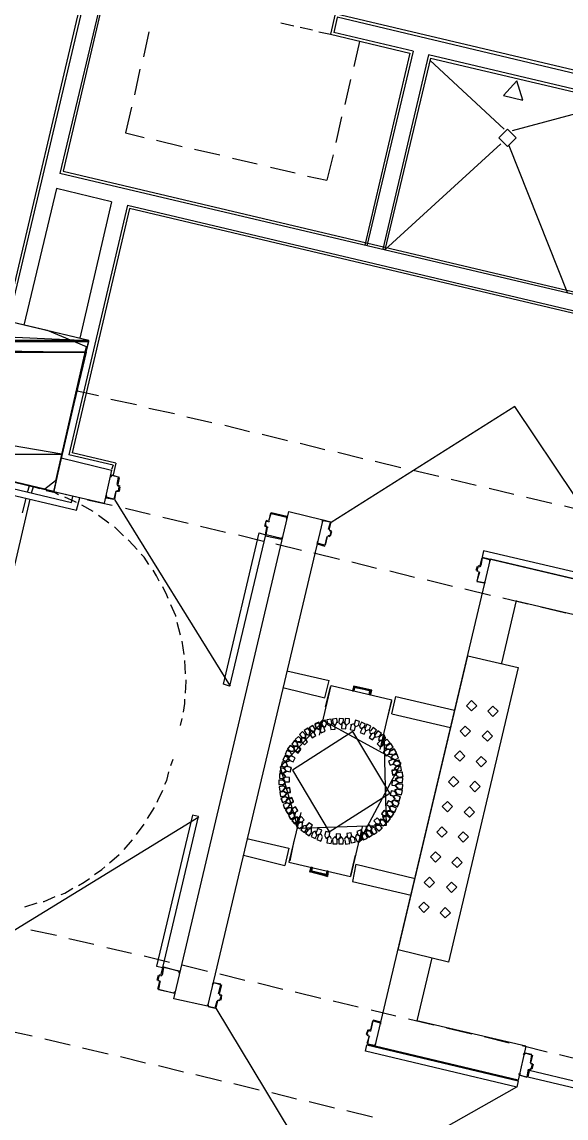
# Model space of a CAD drawing. Header units: feet. Extents: x -84 to 198, y -22 to 181.
# Drawn here: x 45.24 to 55.75, y 115.14 to 136.32 of the extents above; entities that cross this region are included whole.
import ezdxf

# ---------------------------------------------------------------- set-up
doc = ezdxf.new("R2010")
doc.units = ezdxf.units.FT
for name, color, linetype in [('A-AREA-COMUN', 252, 'CONTINUOUS'), ('A-LINEA', 7, 'CONTINUOUS'), ('A-LINEA-FINA', 9, 'CONTINUOUS'), ('A-MURO-CONCRETO', 8, 'CONTINUOUS')]:
    doc.layers.add(name, color=color, linetype=linetype)

msp = doc.modelspace()

# ---------------------------------------------------------------- linework, layer by layer
at = {"layer": 'A-AREA-COMUN'}
msp.add_lwpolyline([(29.312, 112.4444), (28.192, 115.9289), (27.68, 120.8178), (28.4, 120.8533), (28.512, 124.5689), (29.44, 128.6933), (30.528, 131.4489), (31.76, 133.6533), (45.728, 130.3644), (46.48, 130.0444), (45.888, 127.4489), (45.68, 127.2889), (33.6, 130.1689), (31.68, 122.0444), (43.68, 119.2178), (43.872, 119.0044), (43.328, 117.2444), (40, 118.0444), (40.032, 116.6578), (40.352, 115.7333), (40.992, 114.9333)], dxfattribs=at)
at = {"layer": 'A-LINEA'}
for p, q in [((46.5867, 137.5911), (44.96, 130.6978)), ((46.6267, 137.5244), (45, 130.6311)), ((46.8667, 137.1511), (45.9733, 133.3911)), ((46.8933, 137.0978), (46.04, 133.4311)), ((51.2933, 136.4711), (51.2, 136.0844)), ((51.3333, 136.4044), (51.2667, 136.1111)), ((56.44, 135.2578), (51.2933, 136.4711)), ((51.3333, 136.4178), (56.48, 135.1911)), ((50.24, 136.2978), (50.4933, 136.2444)), ((50.6133, 136.2178), (50.8533, 136.1644)), ((47.6933, 136.1244), (47.5867, 135.6444)), ((50.9733, 136.1244), (51.2, 136.0844)), ((51.2, 136.0844), (52.7333, 135.7111)), ((52.8, 135.7511), (51.2667, 136.1111)), ((51.76, 135.9378), (51.6533, 135.4578)), ((52.7333, 135.7111), (51.8667, 132.0044)), ((52.8, 135.7511), (51.9067, 131.9911)), ((53.0933, 135.6844), (52.2133, 131.9244)), ((53.1333, 135.6178), (52.2533, 131.9111)), ((56.7067, 134.8311), (53.0933, 135.6844)), ((54.56, 134.2444), (53.12, 135.5778)), ((53.1333, 135.6178), (56.7467, 134.7644)), ((47.52, 135.4044), (47.4133, 134.9111)), ((51.5867, 135.2044), (51.48, 134.7244)), ((54.72, 134.2178), (56.6533, 134.7378)), ((47.36, 134.6711), (47.24, 134.1778)), ((51.4133, 134.4844), (51.3067, 133.9911)), ((47.24, 134.1778), (47.6, 134.0844)), ((47.84, 134.0311), (48.3333, 133.9111)), ((52.2533, 131.9111), (54.4933, 133.9644)), ((55.7867, 131.0711), (54.6533, 133.9244)), ((48.5733, 133.8578), (49.0667, 133.7511)), ((49.3067, 133.6844), (49.7867, 133.5778)), ((51.2533, 133.7511), (51.1333, 133.2578)), ((50.04, 133.5111), (50.52, 133.4044)), ((75.3067, 126.4711), (45.9733, 133.3911)), ((46.04, 133.4311), (75.32, 126.5244)), ((50.76, 133.3378), (51.1333, 133.2578)), ((46.9733, 132.8444), (46.36, 130.2044)), ((47.28, 132.7778), (46.1467, 127.9511)), ((47.32, 132.7111), (46.2133, 127.9911)), ((75.2267, 126.1244), (47.32, 132.7111)), ((46.3067, 129.1911), (46.72, 129.0978)), ((46.96, 129.0311), (47.4533, 128.9244)), ((47.6933, 128.8578), (48.1867, 128.7511)), ((48.4267, 128.6844), (48.9067, 128.5778)), ((49.16, 128.5244), (49.64, 128.4044)), ((49.88, 128.3511), (50.3733, 128.2311)), ((50.6133, 128.1778), (51.0933, 128.0578)), ((47, 127.7511), (46.1467, 127.9511)), ((47.0533, 127.7911), (46.2133, 127.9911)), ((51.3467, 128.0044), (51.8267, 127.8844)), ((43.1067, 127.7644), (46.2, 127.0311)), ((46, 127.8978), (46.9733, 127.6578)), ((47, 127.7511), (46.9733, 127.6711)), ((47.0533, 127.7911), (47, 127.5644)), ((52.0667, 127.8311), (52.56, 127.7111)), ((43, 127.6578), (46.2933, 126.8844)), ((46.9733, 127.6578), (46.8267, 127.0178)), ((46.9733, 127.5644), (47.12, 127.5244)), ((46.9733, 127.5511), (46.9733, 127.5511)), ((47.1067, 127.5244), (47.1067, 127.5244)), ((52.8, 127.6578), (53.2933, 127.5378)), ((45.3333, 127.3644), (45.4667, 127.3378)), ((45.3467, 127.2311), (45.3867, 127.3511)), ((45.4267, 127.2178), (45.4667, 127.3378)), ((45.5867, 127.2978), (45.4667, 127.3378)), ((47.0805, 127.3757), (47.0954, 127.3516)), ((47.0933, 127.3644), (47.1333, 127.3511)), ((47.12, 127.3378), (47.12, 127.3378)), ((47.1333, 127.3378), (47.12, 127.2444)), ((53.5333, 127.4844), (54.0133, 127.3644)), ((54.2667, 127.3111), (54.7467, 127.1911)), ((44.64, 123.8444), (45.4, 127.0978)), ((45.2533, 126.8311), (45.32, 127.1111)), ((45.8533, 127.2444), (46.8267, 127.0178)), ((45.8533, 127.2444), (46.2667, 127.1511)), ((46.2, 127.0311), (46.2267, 127.1511)), ((46.2933, 126.8844), (46.36, 127.1244)), ((46.5067, 127.0844), (46.9867, 126.9778)), ((47.0533, 127.2444), (47.0267, 127.0978)), ((47.0274, 127.09), (49.2642, 123.4848)), ((47.0779, 127.2572), (47.0539, 127.2424)), ((47.1067, 127.2578), (47.1067, 127.2578)), ((54.9867, 127.1378), (55.48, 127.0178)), ((46.6133, 126.8578), (46.4, 126.9778)), ((47.24, 126.9244), (47.72, 126.8044)), ((55.72, 126.9644), (56.2133, 126.8444)), ((46.92, 126.6311), (46.72, 126.7778)), ((47.96, 126.7511), (48.4533, 126.6311)), ((48.1733, 117.4444), (50.4, 126.8578)), ((51.0533, 126.6978), (48.8267, 117.2978)), ((50, 126.6711), (49.96, 126.6844)), ((50, 126.6844), (50, 126.6844)), ((50.0021, 126.6583), (50.0261, 126.6732)), ((50.04, 126.8311), (50.0133, 126.6844)), ((50.36, 126.7644), (50.0533, 126.8311)), ((50.0533, 126.8178), (50.0533, 126.8178)), ((50.36, 126.7511), (50.36, 126.7511)), ((50.4, 126.8578), (51.0533, 126.6978)), ((51.0533, 126.6844), (51.0533, 126.6844)), ((51.1733, 126.5111), (51.2133, 126.6578)), ((47.2, 126.3911), (47.0267, 126.5644)), ((48.6933, 126.5778), (49.1733, 126.4578)), ((49.9333, 126.5778), (49.9733, 126.5644)), ((49.9467, 126.5778), (49.9467, 126.5778)), ((49.9995, 126.5398), (49.9846, 126.5639)), ((51.1739, 126.509), (51.1887, 126.485)), ((51.1867, 126.5111), (51.1867, 126.5111)), ((51.2, 126.3911), (51.2267, 126.4711)), ((49.4267, 126.4044), (49.9067, 126.2844)), ((49.9467, 126.3911), (50.2533, 126.3244)), ((49.96, 126.4044), (49.96, 126.4044)), ((50.2533, 126.3378), (50.2533, 126.3378)), ((50.9467, 126.2444), (50.9467, 126.2444)), ((51.1067, 126.2044), (51.1467, 126.3778)), ((51.1713, 126.3906), (51.1472, 126.3757)), ((51.16, 126.3911), (51.1867, 126.3778)), ((51.16, 126.3778), (51.16, 126.3778)), ((51.1867, 126.3911), (51.1867, 126.3911)), ((50.1467, 126.2311), (50.64, 126.1111)), ((50.88, 126.0578), (51.3733, 125.9378)), ((50.9467, 126.2311), (51.0933, 126.1911)), ((51.0933, 126.2044), (51.0933, 126.2044)), ((51.6133, 125.8844), (52.0933, 125.7644)), ((52.0667, 116.5244), (54.2933, 125.9378)), ((54.0533, 125.8178), (54.08, 125.8044)), ((54.08, 125.8178), (54.08, 125.8178)), ((54.1467, 125.9644), (54.28, 125.9378)), ((54.28, 125.9244), (54.28, 125.9244)), ((57.0533, 125.2844), (54.2933, 125.9378)), ((52.3467, 125.7111), (52.8267, 125.5911)), ((54.0133, 125.7244), (54.04, 125.8044)), ((54.0533, 125.8044), (54.0533, 125.8044)), ((54.0533, 125.6844), (54.0533, 125.6844)), ((54.0795, 125.6732), (54.0646, 125.6972)), ((54.0821, 125.7916), (54.1061, 125.8065)), ((53.0667, 125.5378), (53.56, 125.4178)), ((54.1733, 125.4711), (54.0267, 125.4978)), ((54.1733, 125.4844), (54.1733, 125.4844)), ((53.8, 125.3644), (54.2933, 125.2444)), ((54.5333, 125.1911), (55.0133, 125.0711)), ((54.7867, 125.1378), (54.5067, 123.9244)), ((55.2667, 125.0178), (55.7467, 124.8978)), ((48.3067, 124.4711), (48.24, 124.7111)), ((48.3733, 124.0978), (48.3333, 124.3511)), ((48.4, 123.7244), (48.3867, 123.9778)), ((50.36, 123.7778), (51.1733, 123.5911)), ((50.9867, 122.5378), (51.2133, 123.4978)), ((51.0933, 123.2578), (51.1733, 123.5911)), ((51.2133, 123.4978), (52.3867, 123.2178)), ((50.28, 123.4578), (51.0933, 123.2578)), ((51.1067, 123.0844), (51.2, 123.4711)), ((51.64, 123.3911), (51.6667, 123.4711)), ((51.64, 123.3911), (51.6667, 123.4711)), ((51.6667, 123.4711), (51.9733, 123.3911)), ((51.6667, 123.4711), (51.9733, 123.3911)), ((51.96, 123.3111), (51.9733, 123.3911)), ((51.96, 123.3111), (51.9733, 123.3911)), ((52.16, 122.2578), (52.3867, 123.2178)), ((52.2933, 122.8044), (52.3867, 123.1911)), ((48.3067, 122.7244), (48.3333, 122.8578)), ((52.3867, 122.9511), (53.52, 122.6844)), ((52.3867, 122.9511), (53.52, 122.6844)), ((50.9067, 122.6711), (50.8933, 122.6044)), ((50.9067, 122.6711), (50.8933, 122.6044)), ((50.991, 122.6601), (51.0038, 122.5958)), ((50.9911, 122.6605), (51.0035, 122.5961)), ((50.9918, 122.6621), (51.0046, 122.595)), ((51.0933, 122.6844), (51.04, 122.7244)), ((51.12, 122.7511), (51.0933, 122.6844)), ((50.6267, 122.3911), (50.6267, 122.4578)), ((50.64, 122.4844), (50.64, 122.4178)), ((50.6933, 122.4844), (50.64, 122.4844)), ((50.8133, 122.6311), (50.8, 122.5644)), ((50.8667, 122.6044), (50.8133, 122.6311)), ((52.16, 122.4311), (52.2267, 122.4311)), ((50.5733, 122.4044), (50.6267, 122.3911)), ((52.1846, 122.3139), (52.2266, 122.3678)), ((52.185, 122.314), (52.2266, 122.3683)), ((52.1862, 122.3144), (52.2265, 122.3661)), ((52.2133, 122.3378), (52.2267, 122.4044)), ((52.2933, 122.2711), (52.36, 122.2578)), ((52.36, 122.2578), (52.3333, 122.1911)), ((48.12, 121.9511), (48.16, 122.0711)), ((50.3733, 121.9511), (50.3467, 122.0044)), ((50.4, 122.1244), (50.4533, 122.1511)), ((50.4533, 122.1511), (50.4267, 122.2044)), ((50.3467, 121.8444), (50.2933, 121.8044)), ((50.3067, 121.8844), (50.3467, 121.8444)), ((50.32, 121.9244), (50.3733, 121.9511)), ((50.28, 121.6711), (50.3333, 121.6311)), ((50.3333, 121.6311), (50.28, 121.5778)), ((52.5067, 121.7244), (52.4533, 121.6844)), ((52.4533, 121.6844), (52.5067, 121.6311)), ((52.5067, 121.6044), (52.4533, 121.5644)), ((52.4133, 121.3511), (52.4667, 121.3778)), ((52.4933, 121.4978), (52.44, 121.4711)), ((52.44, 121.4711), (52.48, 121.4178)), ((52.4533, 121.5644), (52.4933, 121.5111)), ((50.32, 121.3511), (50.3733, 121.3244)), ((50.3333, 121.2444), (50.3733, 121.2978)), ((50.4, 121.2178), (50.3333, 121.2444)), ((50.3733, 121.3244), (50.3467, 121.2711)), ((52.3333, 121.1511), (52.4, 121.1644)), ((52.36, 121.0844), (52.3333, 121.1511)), ((52.3867, 121.2578), (52.44, 121.2844)), ((52.4133, 121.2044), (52.3867, 121.2578)), ((52.4533, 121.2978), (52.4133, 121.3511)), ((48.6558, 120.9507), (45.0408, 118.73)), ((47.6667, 120.9244), (47.8, 121.1378)), ((50.6267, 121.0444), (50.4, 120.0844)), ((50.44, 121.0444), (50.4533, 121.1111)), ((50.4933, 121.0311), (50.44, 121.0444)), ((50.5067, 120.9511), (50.52, 121.0178)), ((50.5067, 120.9511), (50.52, 121.0178)), ((50.615, 120.9749), (50.5734, 120.9206)), ((50.6134, 120.961), (50.5735, 120.909)), ((50.6271, 120.9745), (50.5869, 120.9228)), ((47.4533, 120.6178), (47.6, 120.8178)), ((50.6667, 120.8578), (50.6, 120.8578)), ((50.6533, 120.7911), (50.6667, 120.8578)), ((51.8133, 120.7644), (51.5867, 119.8044)), ((51.9867, 120.6711), (52, 120.7378)), ((49.5867, 120.5378), (50.4, 120.3511)), ((51.7333, 120.6044), (51.7867, 120.5778)), ((51.809, 120.6288), (51.7962, 120.6931)), ((51.8267, 120.6578), (51.8, 120.6044)), ((51.8217, 120.6272), (51.8083, 120.6943)), ((51.8215, 120.6268), (51.8087, 120.6939)), ((51.92, 120.6978), (51.9867, 120.6711)), ((47.2133, 120.3244), (47.3733, 120.5111)), ((50.4, 120.3511), (50.32, 120.0178)), ((50.4933, 120.4978), (50.4133, 120.1111)), ((46.9333, 120.0711), (47.12, 120.2311)), ((49.52, 120.2178), (50.32, 120.0178)), ((51.68, 120.2178), (51.5867, 119.8311)), ((50.4, 120.0844), (51.5867, 119.8044)), ((50.84, 119.9778), (50.8133, 119.8978)), ((50.84, 119.9778), (50.8133, 119.8978)), ((50.8133, 119.8978), (51.1333, 119.8311)), ((50.8133, 119.8978), (51.1333, 119.8311)), ((51.1467, 119.9111), (51.1333, 119.8311)), ((51.1467, 119.9111), (51.1333, 119.8311)), ((51.6933, 120.0444), (52.84, 119.7644)), ((45.2933, 119.2178), (45.5333, 119.2978)), ((45.4133, 118.7778), (45.9067, 118.6711)), ((46.1467, 118.6044), (46.6267, 118.4978)), ((46.88, 118.4311), (47.36, 118.3244)), ((47.6, 118.2711), (48.0933, 118.1511)), ((53.16, 118.2311), (52.8667, 117.0178)), ((47.9333, 117.9111), (47.96, 118.0444)), ((47.9733, 118.0444), (47.9733, 118.0444)), ((48.3333, 118.0978), (48.8267, 117.9778)), ((47.8533, 117.8044), (47.88, 117.8978)), ((47.8667, 117.8044), (47.8667, 117.8044)), ((47.8933, 117.7911), (47.8667, 117.7911)), ((47.8667, 117.6311), (47.9067, 117.7778)), ((47.8933, 117.7778), (47.8933, 117.7778)), ((47.9195, 117.7665), (47.9046, 117.7906)), ((47.92, 117.9111), (47.92, 117.9111)), ((47.9221, 117.885), (47.9461, 117.8998)), ((49.0667, 117.9244), (49.5467, 117.8044)), ((47.88, 117.6311), (47.88, 117.6311)), ((48.1733, 117.5511), (47.88, 117.6178)), ((48.1867, 117.5511), (48.1867, 117.5511)), ((49.0933, 117.7111), (49.0533, 117.5378)), ((49.08, 117.7111), (49.08, 117.7111)), ((49.8, 117.7511), (50.28, 117.6311)), ((50.52, 117.5778), (51.0133, 117.4578)), ((48.8267, 117.2978), (48.1733, 117.4444)), ((49.0379, 117.4172), (49.0139, 117.4024)), ((49.0667, 117.4044), (49.04, 117.4178)), ((49.0539, 117.5357), (49.0687, 117.5116)), ((49.0667, 117.5378), (49.0667, 117.5378)), ((49.0667, 117.4178), (49.0667, 117.4178)), ((51.2533, 117.4044), (51.7333, 117.2844)), ((48.84, 117.2978), (48.84, 117.2978)), ((48.9733, 117.2578), (48.84, 117.2844)), ((48.9733, 117.2711), (48.9733, 117.2711)), ((51.9867, 117.2311), (52.4667, 117.1111)), ((52.0133, 117.0178), (51.9733, 116.8444)), ((52.1733, 116.9911), (52.0267, 117.0311)), ((52.0267, 117.0178), (52.0267, 117.0178)), ((52.16, 116.9778), (52.16, 116.9778)), ((52.7067, 117.0578), (53.2, 116.9378)), ((54.9733, 116.5244), (52.8667, 117.0178)), ((44.96, 116.8311), (45.44, 116.7244)), ((51.92, 116.8444), (51.8933, 116.7511)), ((51.9067, 116.7511), (51.9067, 116.7511)), ((51.9067, 116.7378), (51.9333, 116.7244)), ((51.9467, 116.7111), (51.9067, 116.5778)), ((51.9333, 116.8311), (51.9333, 116.8311)), ((51.9333, 116.7111), (51.9333, 116.7111)), ((51.9595, 116.6998), (51.9446, 116.7239)), ((51.9621, 116.8183), (51.9861, 116.8332)), ((53.44, 116.8844), (53.9333, 116.7644)), ((54.1733, 116.7111), (54.6533, 116.5911)), ((45.68, 116.6711), (46.1733, 116.5511)), ((46.4133, 116.4978), (46.9067, 116.3778)), ((52.0533, 116.5378), (52.0533, 116.5378)), ((54.8267, 115.8711), (52.0667, 116.5244)), ((54.9733, 116.5244), (54.8267, 115.8711)), ((54.9067, 116.5378), (55.3867, 116.4178)), ((47.1467, 116.3244), (47.6267, 116.2044)), ((55.1067, 116.3511), (55.0667, 116.2044)), ((55.0933, 116.3511), (55.0933, 116.3511)), ((55.6267, 116.3644), (56.12, 116.2444)), ((47.88, 116.1511), (48.36, 116.0311)), ((55.04, 116.0711), (55.0133, 115.9378)), ((55.0646, 116.0839), (55.0405, 116.069)), ((55.08, 116.0711), (55.0533, 116.0844)), ((55.0533, 116.0711), (55.0533, 116.0711)), ((55.0672, 116.2024), (55.0821, 116.1783)), ((55.08, 116.2044), (55.08, 116.2044)), ((55.08, 116.1911), (55.1067, 116.1911)), ((55.08, 116.0844), (55.08, 116.0844)), ((55.12, 116.1778), (55.0933, 116.0844)), ((55.1067, 116.1778), (55.1067, 116.1778)), ((48.6, 115.9778), (49.0933, 115.8578)), ((55, 115.9378), (55, 115.9378)), ((49.3333, 115.8044), (49.8267, 115.6844)), ((50.0667, 115.6311), (50.5467, 115.5111)), ((50.7867, 115.4578), (51.28, 115.3378)), ((51.52, 115.2844), (52.0133, 115.1644))]:
    msp.add_line(p, q, dxfattribs=at)
for points in [[(54.7867, 134.0778), (54.62, 134.2444), (54.4533, 134.0778), (54.62, 133.9111), (54.7867, 134.0778)], [(43.4667, 117.1911), (43.9333, 119.1378), (31.7067, 122.0311), (33.6267, 130.1378), (45.8533, 127.2444), (46.5333, 130.1644), (31.72, 133.6711)], [(46.9733, 132.8444), (45.9067, 133.0978), (45.28, 130.4578)], [(47.28, 132.7778), (74.3467, 126.3778), (75.24, 126.1778)], [(57.0961, 125.4113), (54.7607, 128.8866), (51.2141, 126.6469)], [(47.08, 127.3778), (47.1067, 127.5244), (46.9733, 127.5511), (46.96, 127.5244), (46.96, 127.5511)], [(47.12, 127.5111), (47.0933, 127.3778), (47.0933, 127.3778)], [(47.08, 127.2578), (47.1067, 127.2578), (47.12, 127.3378), (47.0933, 127.3511)], [(45.9467, 127.1778), (45.88, 127.2178), (45.7067, 127.2578)], [(46.2933, 127.0311), (46.2667, 127.0444), (46.0667, 127.1378)], [(47.0533, 127.2444), (47.0133, 127.0978), (46.8667, 127.1378), (46.88, 127.1644), (46.8667, 127.1644), (46.8667, 127.1378), (46.8667, 127.1378)], [(46.8667, 127.1244), (47.0133, 127.0978), (47.0133, 127.0978)], [(47.1067, 127.2444), (47.0667, 127.2444), (47.0667, 127.2444)], [(49.9333, 126.5778), (49.96, 126.6711), (49.96, 126.6711)], [(49.9733, 126.5778), (49.9467, 126.5778), (49.96, 126.6711), (50, 126.6711)], [(50.0133, 126.6844), (50.0533, 126.8178), (50.36, 126.7511), (50.3467, 126.7244), (50.36, 126.7244), (50.3733, 126.7511)], [(51.04, 126.6844), (51.04, 126.6578), (51.0533, 126.6578), (51.0533, 126.6844), (51.2, 126.6578), (51.16, 126.5111)], [(51.0533, 126.6978), (51.2, 126.6578), (51.2, 126.6578)], [(49.9467, 126.4044), (49.9733, 126.5511), (49.9733, 126.5511)], [(50.2667, 126.3378), (50.28, 126.3644), (50.2667, 126.3644), (50.2533, 126.3378), (49.96, 126.4044), (49.9867, 126.5511)], [(51.1867, 126.4844), (51.2133, 126.4844), (51.1867, 126.3911), (51.16, 126.3911)], [(51.1867, 126.4978), (51.2133, 126.4844), (51.2133, 126.4844)], [(47.4667, 126.1244), (47.3067, 126.2978), (47.2933, 126.3111)], [(49.9467, 126.4044), (49.2533, 123.4844), (49.1333, 123.5244), (49.8267, 126.4444), (49.9467, 126.4044)], [(51.1333, 126.3778), (51.0933, 126.2044), (50.9467, 126.2444), (50.96, 126.2711), (50.9467, 126.2711), (50.9467, 126.2444)], [(47.6933, 125.8311), (47.6, 125.9778), (47.5467, 126.0311)], [(54.1333, 125.9778), (57.0533, 125.2844), (57.08, 125.4178), (54.16, 126.0978), (54.1333, 125.9778)], [(54.0933, 125.8178), (54.1333, 125.9644), (54.1333, 125.9644)], [(54.2933, 125.9244), (54.28, 125.8978), (54.28, 125.9244), (54.1333, 125.9644), (54.1067, 125.8178)], [(47.8933, 125.5111), (47.84, 125.6178), (47.7733, 125.7244)], [(54.08, 125.8044), (54.0533, 125.8044), (54.0267, 125.7111), (54.0533, 125.7111)], [(54.0533, 125.6978), (54.0267, 125.7111), (54.0267, 125.7111)], [(54.0667, 125.6844), (54.0267, 125.5111), (54.0267, 125.5111)], [(54.08, 125.6844), (54.0267, 125.5111), (54.1733, 125.4844), (54.1867, 125.4978), (54.1867, 125.4711)], [(48.0667, 125.1778), (48.04, 125.2444), (47.96, 125.4044)], [(57.0533, 125.2844), (56.8933, 124.6311), (54.7867, 125.1244)], [(48.2133, 124.8311), (48.2133, 124.8444), (48.12, 125.0578)], [(53.8533, 124.0711), (54.8267, 123.8444), (53.48, 118.1511), (52.5067, 118.3911), (53.8533, 124.0711)], [(48.4, 123.3511), (48.4133, 123.5778), (48.4133, 123.6044)], [(52.3867, 122.9511), (52.4667, 123.2844), (53.6, 123.0178)], [(48.36, 122.9778), (48.3867, 123.1511), (48.3867, 123.2311)], [(54.0267, 123.1044), (53.9267, 123.2044), (53.8267, 123.1044), (53.9267, 123.0044), (54.0267, 123.1044)], [(54.44, 122.9978), (54.34, 123.0978), (54.24, 122.9978), (54.34, 122.8978), (54.44, 122.9978)], [(51.2289, 122.7629), (51.2158, 122.8459), (51.1325, 122.8345), (51.1424, 122.7511)], [(51.3361, 122.7771), (51.3216, 122.8599), (51.2386, 122.847), (51.2498, 122.7637)], [(51.4485, 122.7681), (51.4505, 122.8521), (51.3665, 122.8557), (51.3613, 122.7719)], [(51.5683, 122.7679), (51.5707, 122.8519), (51.4867, 122.8559), (51.4811, 122.7721)], [(51.0655, 122.8161), (50.2324, 121.9156), (50.5737, 120.7372)], [(51.0655, 122.8161), (50.2324, 121.9156), (50.5737, 120.7372)], [(50.8123, 122.6001), (50.7655, 122.6699), (50.6948, 122.6244), (50.7389, 122.5529)], [(50.8119, 122.598), (50.7676, 122.6694), (50.6954, 122.6266), (50.7368, 122.5534)], [(50.9056, 122.6534), (50.8588, 122.7232), (50.7882, 122.6778), (50.8322, 122.6062)], [(50.9052, 122.6513), (50.861, 122.7227), (50.7887, 122.6799), (50.8301, 122.6068)], [(50.9067, 122.6711), (50.8933, 122.6044), (50.8267, 122.6178)], [(50.8267, 122.6178), (50.8933, 122.5911), (50.9067, 122.6578)], [(51.009, 122.6955), (50.9767, 122.773), (50.8986, 122.7423), (50.9278, 122.6635)], [(51.0089, 122.7084), (50.9772, 122.7862), (50.8987, 122.756), (50.9274, 122.677)], [(51.0089, 122.7084), (50.9772, 122.7862), (50.8987, 122.756), (50.9274, 122.677)], [(51.0082, 122.6935), (50.9787, 122.7721), (50.8995, 122.7442), (50.9258, 122.6645)], [(51, 122.7111), (50.9867, 122.6444), (50.92, 122.6844)], [(51, 122.7111), (50.9867, 122.6444), (50.92, 122.6844)], [(51, 122.6978), (50.9733, 122.6444), (50.92, 122.6711)], [(50.92, 122.6711), (50.9733, 122.6444), (51, 122.6978)], [(50.9867, 122.6711), (51.0133, 122.7378), (51.0267, 122.7244)], [(50.9867, 122.6711), (51.0133, 122.7378), (51.0667, 122.6978)], [(50.9867, 122.6578), (51, 122.7244), (51.0267, 122.7111)], [(51.0267, 122.7111), (51.0133, 122.7244), (50.9867, 122.6578)], [(50.9911, 122.6605), (51.0229, 122.5827), (51.1013, 122.6129), (51.0726, 122.6919)], [(51.0563, 122.8177), (51.0011, 122.769), (51.0345, 122.7035)], [(51.0568, 122.831), (51.0012, 122.7828), (51.034, 122.717)], [(51.0565, 122.8177), (51.0013, 122.7702), (51.0325, 122.7045)], [(51.128, 122.7465), (51.099, 122.8253), (51.0196, 122.7979), (51.0455, 122.7179)], [(51.7479, 120.4595), (52.5656, 121.9973), (51.0655, 122.8161)], [(51.2267, 122.7644), (51.1867, 122.7111), (51.1333, 122.7511)], [(51.1978, 122.7259), (51.211, 122.6429), (51.2942, 122.6545), (51.2842, 122.7379)], [(51.2, 122.7244), (51.2267, 122.7778), (51.28, 122.7378)], [(51.2533, 122.7644), (51.2933, 122.7244), (51.3333, 122.7911)], [(51.44, 122.7778), (51.4, 122.7378), (51.36, 122.7778)], [(51.4133, 122.7511), (51.4533, 122.7911), (51.4933, 122.7511)], [(51.4181, 122.7474), (51.4163, 122.6634), (51.5002, 122.6599), (51.5053, 122.7438)], [(51.4667, 122.7778), (51.5067, 122.7244), (51.56, 122.7778)], [(51.6006, 122.7281), (51.5824, 122.646), (51.6641, 122.6263), (51.6854, 122.7075)], [(51.5867, 122.7378), (51.6533, 122.7644), (51.68, 122.7111)], [(51.6533, 122.7511), (51.68, 122.6978), (51.7333, 122.7244)], [(51.7452, 122.7202), (51.7648, 122.8019), (51.6835, 122.8232), (51.6607, 122.7423)], [(51.84, 122.6844), (51.7867, 122.6578), (51.76, 122.7244)], [(51.8412, 122.675), (51.8765, 122.7512), (51.801, 122.788), (51.7627, 122.7133)], [(51.8113, 122.6669), (51.7771, 122.5902), (51.8532, 122.5545), (51.8903, 122.6298)], [(51.88, 122.6311), (51.8667, 122.6978), (51.8, 122.6711)], [(51.8667, 122.6711), (51.88, 122.6178), (51.9467, 122.6444)], [(51.9488, 122.6353), (51.9829, 122.7121), (51.9068, 122.7477), (51.8697, 122.6723)], [(52.0441, 122.5654), (52.0926, 122.6341), (52.0249, 122.6838), (51.9738, 122.6172)], [(53.9067, 122.6111), (53.8067, 122.7111), (53.7067, 122.6111), (53.8067, 122.5111), (53.9067, 122.6111)], [(50.5725, 122.3814), (50.5042, 122.4304), (50.4539, 122.3632), (50.5201, 122.3115)], [(50.572, 122.3835), (50.5021, 122.43), (50.4542, 122.361), (50.5223, 122.3118)], [(51.178, 120.6711), (52.3474, 121.4152), (51.6354, 122.6044), (50.466, 121.8603), (51.178, 120.6711)], [(51.6354, 122.6044), (50.466, 121.8603), (51.178, 120.6711), (52.3474, 121.4152), (51.6354, 122.6044)], [(50.64, 122.4518), (50.5805, 122.5111), (50.52, 122.4528), (50.5772, 122.3912)], [(50.64, 122.4496), (50.5827, 122.5111), (50.5201, 122.4549), (50.575, 122.3913)], [(50.6267, 122.4578), (50.64, 122.4044), (50.5733, 122.4044)], [(50.5737, 120.7372), (52.2817, 120.7971), (52.2397, 122.5383)], [(50.72, 122.5451), (50.6605, 122.6044), (50.6, 122.5461), (50.6572, 122.4845)], [(50.72, 122.543), (50.6627, 122.6044), (50.6001, 122.5483), (50.655, 122.4847)], [(50.64, 122.4178), (50.6267, 122.4844), (50.6933, 122.4844)], [(50.64, 122.4104), (50.6995, 122.3511), (50.76, 122.4095), (50.7028, 122.471)], [(50.64, 122.4126), (50.6973, 122.3512), (50.7599, 122.4073), (50.705, 122.4709)], [(50.72, 122.5511), (50.72, 122.4844), (50.6533, 122.4844)], [(50.6533, 122.4844), (50.72, 122.4711), (50.72, 122.5378)], [(50.8, 122.6044), (50.8, 122.5378), (50.7333, 122.5511)], [(50.7333, 122.5511), (50.7867, 122.5378), (50.8, 122.6044)], [(50.8, 122.5511), (50.8133, 122.6178), (50.8667, 122.6044)], [(50.801, 122.5555), (50.8478, 122.4857), (50.9185, 122.5311), (50.8745, 122.6027)], [(50.8015, 122.5576), (50.8457, 122.4862), (50.918, 122.529), (50.8766, 122.6021)], [(51.995, 122.5633), (51.9476, 122.4939), (52.0161, 122.4452), (52.0661, 122.5127)], [(52.04, 122.5778), (51.9733, 122.5644), (51.96, 122.6311)], [(52.0667, 122.5111), (52.0533, 122.5778), (51.9867, 122.5644)], [(52.0533, 122.5644), (52.0667, 122.4978), (52.12, 122.5111)], [(52.1385, 122.4989), (52.1857, 122.5684), (52.1172, 122.617), (52.0672, 122.5495)], [(52.1664, 122.4311), (52.1067, 122.372), (52.1646, 122.3111), (52.2266, 122.3679)], [(52.2, 122.4311), (52.1333, 122.4311), (52.1467, 122.4978)], [(52.2067, 122.4311), (52.2667, 122.49), (52.2089, 122.5511), (52.1468, 122.4946)], [(52.16, 122.4311), (52.2267, 122.4311), (52.2133, 122.3644)], [(52.2, 122.4311), (52.2267, 122.4311), (52.2133, 122.3644)], [(52.2133, 122.3644), (52.2267, 122.4311), (52.2, 122.4311)], [(52.2052, 122.4311), (52.2644, 122.4748), (52.2368, 122.543)], [(52.2069, 122.4311), (52.2646, 122.4755), (52.237, 122.5429)], [(52.2074, 122.4311), (52.2647, 122.4759), (52.2366, 122.5431)], [(52.2133, 122.4311), (52.2267, 122.4311), (52.2133, 122.3644)], [(52.2874, 122.3378), (52.3467, 122.3973), (52.2883, 122.4578), (52.2267, 122.4006)], [(52.2869, 122.3378), (52.3467, 122.3968), (52.2888, 122.4577), (52.2268, 122.4011)], [(52.2852, 122.3378), (52.3466, 122.3951), (52.2905, 122.4577), (52.2269, 122.4028)], [(54.3333, 122.5178), (54.2333, 122.6178), (54.1333, 122.5178), (54.2333, 122.4178), (54.3333, 122.5178)], [(50.436, 122.206), (50.3595, 122.2408), (50.3232, 122.1651), (50.3983, 122.1273)], [(50.4352, 122.208), (50.3575, 122.2401), (50.324, 122.163), (50.4003, 122.128)], [(50.4925, 122.288), (50.4242, 122.3371), (50.3739, 122.2699), (50.4401, 122.2182)], [(50.492, 122.2902), (50.4221, 122.3367), (50.3742, 122.2677), (50.4423, 122.2184)], [(50.4933, 122.2978), (50.5067, 122.2311), (50.44, 122.2178)], [(50.44, 122.2178), (50.5067, 122.2311), (50.4933, 122.2978)], [(50.5067, 122.2578), (50.48, 122.3111), (50.5467, 122.3244)], [(50.5467, 122.3244), (50.48, 122.3244), (50.4933, 122.2578)], [(50.56, 122.3911), (50.5733, 122.3244), (50.5067, 122.3244)], [(50.5067, 122.3244), (50.5733, 122.3244), (50.56, 122.3911)], [(50.5075, 122.2409), (50.5758, 122.1918), (50.6261, 122.259), (50.5599, 122.3107)], [(50.508, 122.2521), (50.5779, 122.2055), (50.6258, 122.2745), (50.5577, 122.3238)], [(52.2267, 122.4178), (52.2133, 122.3511), (52.28, 122.3511)], [(52.28, 122.3511), (52.2133, 122.3378), (52.2267, 122.4044)], [(52.28, 122.3511), (52.2133, 122.3378), (52.2267, 122.4044)], [(52.2977, 122.2568), (52.2279, 122.21), (52.2733, 122.1393), (52.3449, 122.1833)], [(52.2998, 122.2563), (52.2284, 122.2121), (52.2712, 122.1398), (52.3443, 122.1812)], [(52.3333, 122.2578), (52.2667, 122.2711), (52.2933, 122.3378)], [(52.2933, 122.3378), (52.2667, 122.2711), (52.3333, 122.2578)], [(52.3333, 122.1911), (52.36, 122.2578), (52.2933, 122.2711)], [(52.3423, 122.2588), (52.4121, 122.3056), (52.3667, 122.3763), (52.2951, 122.3322)], [(52.3402, 122.2592), (52.4116, 122.3035), (52.3688, 122.3758), (52.2957, 122.3344)], [(52.4, 122.1644), (52.3333, 122.1644), (52.3467, 122.2311)], [(52.3467, 122.2311), (52.3333, 122.1778), (52.4, 122.1644)], [(52.409, 122.1521), (52.4788, 122.1989), (52.4333, 122.2696), (52.3618, 122.2256)], [(52.4068, 122.1526), (52.4783, 122.1968), (52.4354, 122.2691), (52.3623, 122.2277)], [(53.8, 122.1311), (53.7, 122.2311), (53.6, 122.1311), (53.7, 122.0311), (53.8, 122.1311)], [(50.3507, 122.0032), (50.2689, 122.0224), (50.2481, 121.941), (50.3291, 121.9186)], [(50.3495, 122.005), (50.2671, 122.0213), (50.2492, 121.9392), (50.3309, 121.9197)], [(50.396, 122.0994), (50.3195, 122.1342), (50.2832, 122.0584), (50.3583, 122.0206)], [(50.3952, 122.1014), (50.3175, 122.1334), (50.284, 122.0564), (50.3603, 122.0213)], [(50.3467, 122.0044), (50.3733, 121.9511), (50.32, 121.9244)], [(50.3867, 122.0978), (50.4133, 122.0444), (50.3467, 122.0178)], [(50.3467, 122.0178), (50.4133, 122.0444), (50.3867, 122.0978)], [(50.4, 122.0578), (50.3733, 122.1244), (50.44, 122.1378)], [(50.44, 122.1378), (50.3733, 122.1244), (50.4, 122.0578)], [(50.4267, 122.2044), (50.4533, 122.1511), (50.4, 122.1244)], [(50.404, 122.0562), (50.4805, 122.0214), (50.5168, 122.0972), (50.4417, 122.1349)], [(50.4048, 122.0542), (50.4825, 122.0222), (50.516, 122.0992), (50.4397, 122.1342)], [(52.4023, 122.0668), (52.3248, 122.0345), (52.3555, 121.9563), (52.4343, 121.9856)], [(52.4043, 122.066), (52.3256, 122.0365), (52.3535, 121.9573), (52.4333, 121.9836)], [(52.4267, 122.0578), (52.3733, 122.0844), (52.4, 122.1511)], [(52.4, 122.1511), (52.3733, 122.0844), (52.4267, 122.0711)], [(52.3867, 122.0844), (52.4533, 122.0578), (52.4267, 122.0044)], [(52.4267, 121.9911), (52.4533, 122.0578), (52.3867, 122.0844)], [(52.4377, 122.0621), (52.5152, 122.0944), (52.4845, 122.1726), (52.4057, 122.1433)], [(52.4357, 122.0629), (52.5144, 122.0924), (52.4865, 122.1716), (52.4067, 122.1453)], [(52.4667, 121.9511), (52.4133, 121.9778), (52.44, 122.0311)], [(52.44, 122.0311), (52.4133, 121.9778), (52.4667, 121.9511)], [(52.4777, 121.9421), (52.5552, 121.9744), (52.5245, 122.0526), (52.4457, 122.0233)], [(52.4757, 121.9429), (52.5544, 121.9724), (52.5265, 122.0516), (52.4467, 122.0253)], [(54.2133, 122.0244), (54.1133, 122.1244), (54.0133, 122.0244), (54.1133, 121.9244), (54.2133, 122.0244)], [(48, 121.5911), (48.04, 121.6578), (48.08, 121.8311)], [(50.3035, 121.7858), (50.2195, 121.7887), (50.215, 121.7048), (50.2987, 121.6986)], [(50.3019, 121.7874), (50.2179, 121.7872), (50.2164, 121.7032), (50.3004, 121.7001)], [(50.324, 121.8832), (50.2422, 121.9024), (50.2214, 121.821), (50.3024, 121.7986)], [(50.3228, 121.885), (50.2404, 121.9013), (50.2225, 121.8192), (50.3043, 121.7997)], [(50.2933, 121.8044), (50.3467, 121.8311), (50.32, 121.8844)], [(50.2933, 121.7911), (50.3333, 121.7511), (50.2933, 121.6978)], [(50.2933, 121.6978), (50.3333, 121.7378), (50.2933, 121.7911)], [(50.3333, 121.8578), (50.3067, 121.9111), (50.36, 121.9378)], [(50.36, 121.9378), (50.3067, 121.9111), (50.3333, 121.8578)], [(50.3426, 121.8457), (50.4244, 121.8265), (50.4452, 121.9079), (50.3643, 121.9303)], [(50.3438, 121.8439), (50.4263, 121.8276), (50.4441, 121.9097), (50.3624, 121.9292)], [(52.4661, 121.8614), (52.3837, 121.8448), (52.3986, 121.7622), (52.4816, 121.7755)], [(52.4679, 121.8735), (52.385, 121.86), (52.3969, 121.7768), (52.4803, 121.7871)], [(52.4933, 121.8578), (52.44, 121.8844), (52.48, 121.9378)], [(52.48, 121.9378), (52.44, 121.8844), (52.4933, 121.8578)], [(52.4533, 121.8711), (52.5067, 121.8444), (52.4667, 121.7911)], [(52.4667, 121.7911), (52.5067, 121.8311), (52.4533, 121.8711)], [(52.5067, 121.7378), (52.4533, 121.7644), (52.4933, 121.8178)], [(52.4933, 121.8178), (52.4533, 121.7778), (52.5067, 121.7378)], [(52.4939, 121.8408), (52.5763, 121.8574), (52.5614, 121.9401), (52.4784, 121.9268)], [(52.4921, 121.8421), (52.575, 121.8556), (52.5631, 121.9388), (52.4797, 121.9285)], [(52.5206, 121.7208), (52.603, 121.7374), (52.588, 121.8201), (52.5051, 121.8068)], [(52.5188, 121.7221), (52.6017, 121.7356), (52.5898, 121.8188), (52.5064, 121.8085)], [(50.2901, 121.6658), (50.2062, 121.6687), (50.2016, 121.5848), (50.2854, 121.5786)], [(50.2886, 121.6674), (50.2046, 121.6672), (50.2031, 121.5832), (50.287, 121.5801)], [(50.32, 121.6444), (50.2667, 121.6844), (50.32, 121.7244)], [(50.32, 121.7244), (50.2667, 121.6844), (50.32, 121.6444)], [(50.28, 121.5778), (50.3333, 121.6178), (50.2933, 121.6711)], [(50.3232, 121.6364), (50.4072, 121.6335), (50.4117, 121.7174), (50.3279, 121.7236)], [(50.3247, 121.6349), (50.4088, 121.635), (50.4102, 121.719), (50.3263, 121.7222)], [(52.4768, 121.6525), (52.3928, 121.6554), (52.3883, 121.5715), (52.4721, 121.5653)], [(52.4753, 121.654), (52.3912, 121.6539), (52.3898, 121.5699), (52.4737, 121.5667)], [(52.5067, 121.6311), (52.4533, 121.6711), (52.5067, 121.7111)], [(52.5067, 121.5111), (52.4533, 121.5511), (52.5067, 121.6044)], [(52.48, 121.6578), (52.52, 121.6178), (52.4667, 121.5778)], [(52.4667, 121.5778), (52.52, 121.6178), (52.48, 121.6578)], [(52.5099, 121.6231), (52.5938, 121.6202), (52.5984, 121.7041), (52.5146, 121.7103)], [(52.5099, 121.5031), (52.5938, 121.5002), (52.5984, 121.5841), (52.5146, 121.5903)], [(52.5114, 121.6215), (52.5954, 121.6217), (52.5969, 121.7057), (52.513, 121.7088)], [(52.5114, 121.5015), (52.5954, 121.5017), (52.5969, 121.5857), (52.513, 121.5888)], [(53.68, 121.6378), (53.58, 121.7378), (53.48, 121.6378), (53.58, 121.5378), (53.68, 121.6378)], [(54.0933, 121.5444), (53.9933, 121.6444), (53.8933, 121.5444), (53.9933, 121.4444), (54.0933, 121.5444)], [(47.8533, 121.2444), (47.8667, 121.2711), (47.96, 121.4711)], [(50.2928, 121.5547), (50.2104, 121.5382), (50.2253, 121.4555), (50.3083, 121.4688)], [(50.2946, 121.5535), (50.2116, 121.54), (50.2235, 121.4568), (50.3069, 121.4671)], [(50.3061, 121.448), (50.2237, 121.4315), (50.2386, 121.3488), (50.3216, 121.3621)], [(50.3079, 121.4468), (50.225, 121.4333), (50.2369, 121.3501), (50.3203, 121.3604)], [(50.28, 121.5644), (50.3333, 121.5378), (50.2933, 121.4844)], [(50.2933, 121.4844), (50.3333, 121.5244), (50.28, 121.5644)], [(50.3333, 121.4311), (50.28, 121.4578), (50.32, 121.5111)], [(50.32, 121.5111), (50.28, 121.4578), (50.3333, 121.4311)], [(50.3067, 121.4444), (50.36, 121.4178), (50.32, 121.3644)], [(50.32, 121.3644), (50.36, 121.4178), (50.3067, 121.4444)], [(50.3472, 121.4275), (50.4296, 121.444), (50.4147, 121.5267), (50.3317, 121.5134)], [(50.3454, 121.4154), (50.4284, 121.4289), (50.4165, 121.5121), (50.3331, 121.5018)], [(52.4574, 121.4432), (52.3756, 121.4624), (52.3548, 121.381), (52.4357, 121.3586)], [(52.4562, 121.445), (52.3737, 121.4613), (52.3559, 121.3792), (52.4376, 121.3597)], [(52.4667, 121.3778), (52.4133, 121.3511), (52.4533, 121.2978)], [(52.4267, 121.3644), (52.4933, 121.3911), (52.4533, 121.4444)], [(52.48, 121.4044), (52.44, 121.4578), (52.4933, 121.4978)], [(52.4533, 121.4444), (52.4933, 121.3911), (52.44, 121.3644)], [(52.4493, 121.2857), (52.5311, 121.2665), (52.5519, 121.3479), (52.4709, 121.3703)], [(52.4505, 121.2839), (52.5329, 121.2676), (52.5508, 121.3497), (52.4691, 121.3692)], [(52.4893, 121.4057), (52.5711, 121.3865), (52.5919, 121.4679), (52.5109, 121.4903)], [(52.4905, 121.4039), (52.5729, 121.3876), (52.5908, 121.4697), (52.5091, 121.4892)], [(50.3223, 121.3468), (50.2448, 121.3145), (50.2755, 121.2363), (50.3543, 121.2656)], [(50.3243, 121.346), (50.2456, 121.3165), (50.2735, 121.2373), (50.3533, 121.2636)], [(50.3623, 121.2268), (50.2848, 121.1945), (50.3155, 121.1163), (50.3943, 121.1456)], [(50.3643, 121.226), (50.2856, 121.1965), (50.3135, 121.1173), (50.3933, 121.1436)], [(50.3467, 121.2711), (50.3867, 121.3244), (50.32, 121.3511)], [(50.3733, 121.2978), (50.3333, 121.2444), (50.4, 121.2178)], [(50.36, 121.2311), (50.4267, 121.2178), (50.3867, 121.1511)], [(50.3867, 121.1511), (50.4267, 121.2044), (50.36, 121.2311)], [(50.411, 121.2221), (50.4886, 121.2544), (50.4578, 121.3326), (50.379, 121.3033)], [(50.409, 121.2096), (50.4877, 121.239), (50.4598, 121.3183), (50.38, 121.2919)], [(52.396, 121.2327), (52.3195, 121.2675), (52.2832, 121.1917), (52.3583, 121.154)], [(52.3952, 121.2347), (52.3175, 121.2667), (52.284, 121.1897), (52.3603, 121.1547)], [(52.4, 121.1778), (52.3333, 121.1511), (52.36, 121.0978)], [(52.3867, 121.2444), (52.4133, 121.1778), (52.36, 121.1644)], [(52.36, 121.1644), (52.4133, 121.1778), (52.3867, 121.2444)], [(52.364, 121.0829), (52.4405, 121.048), (52.4768, 121.1238), (52.4017, 121.1616)], [(52.3648, 121.0808), (52.4425, 121.0488), (52.476, 121.1259), (52.3997, 121.1609)], [(52.44, 121.2844), (52.3867, 121.2578), (52.4133, 121.2044)], [(52.4173, 121.1895), (52.4938, 121.1547), (52.5301, 121.2305), (52.4551, 121.2683)], [(52.4182, 121.1875), (52.4959, 121.1555), (52.5294, 121.2325), (52.453, 121.2676)], [(53.56, 121.1578), (53.46, 121.2578), (53.36, 121.1578), (53.46, 121.0578), (53.56, 121.1578)], [(53.9867, 121.0511), (53.8867, 121.1511), (53.7867, 121.0511), (53.8867, 120.9511), (53.9867, 121.0511)], [(47.96, 118.0444), (48.6533, 120.9644), (48.5333, 120.9911), (47.84, 118.0711), (47.96, 118.0444)], [(50.4044, 121.1368), (50.3346, 121.09), (50.38, 121.0193), (50.4516, 121.0633)], [(50.4065, 121.1363), (50.3351, 121.0921), (50.3779, 121.0198), (50.451, 121.0612)], [(50.4577, 121.0301), (50.3879, 120.9833), (50.4333, 120.9126), (50.5049, 120.9566)], [(50.4598, 121.0297), (50.3884, 120.9854), (50.4312, 120.9131), (50.5043, 120.9545)], [(50.4, 121.1378), (50.4533, 121.1378), (50.44, 121.0711)], [(50.44, 121.0711), (50.4667, 121.1244), (50.4, 121.1378)], [(50.4533, 121.1111), (50.44, 121.0444), (50.4933, 121.0311)], [(50.4533, 121.0444), (50.52, 121.0311), (50.5067, 120.9644)], [(50.5067, 120.9644), (50.52, 121.0311), (50.4533, 121.0444)], [(50.5126, 120.9511), (50.4533, 120.8916), (50.5117, 120.8311), (50.5733, 120.8883)], [(50.5148, 120.9511), (50.4534, 120.8938), (50.5095, 120.8312), (50.5731, 120.8861)], [(50.5023, 121.0321), (50.5721, 121.0789), (50.5267, 121.1496), (50.4551, 121.1056)], [(50.5002, 121.0326), (50.5716, 121.0768), (50.5288, 121.1491), (50.4557, 121.1077)], [(50.5067, 120.9511), (50.5733, 120.9511), (50.5733, 120.8844)], [(50.5733, 120.8844), (50.5733, 120.9511), (50.5067, 120.9511)], [(50.6322, 120.8445), (50.6933, 120.9022), (50.6368, 120.9643), (50.5735, 120.9091)], [(52.3058, 121.0347), (52.2376, 121.0838), (52.1872, 121.0165), (52.2534, 120.9648)], [(52.3054, 121.0368), (52.2354, 121.0834), (52.1875, 121.0144), (52.2556, 120.9651)], [(52.2267, 120.9111), (52.2133, 120.9778), (52.28, 120.9778)], [(52.28, 120.9778), (52.2267, 120.9778), (52.2267, 120.9111)], [(52.2933, 121.0444), (52.3067, 120.9911), (52.24, 120.9778)], [(52.24, 120.9778), (52.3067, 120.9778), (52.2933, 121.0444)], [(52.2409, 120.9075), (52.3091, 120.8585), (52.3595, 120.9257), (52.2932, 120.9774)], [(52.2413, 120.9054), (52.3112, 120.8588), (52.3591, 120.9279), (52.2911, 120.9771)], [(52.3067, 121.0044), (52.28, 121.0711), (52.3467, 121.0711)], [(52.36, 121.0844), (52.2933, 121.0711), (52.3067, 121.0044)], [(52.3075, 121.0009), (52.3758, 120.9518), (52.4261, 121.019), (52.3599, 121.0707)], [(52.308, 120.9987), (52.3779, 120.9522), (52.4258, 121.0212), (52.3577, 121.0704)], [(50.5143, 120.9378), (50.4534, 120.88), (50.51, 120.8179), (50.5732, 120.8732)], [(50.5143, 120.9378), (50.4534, 120.88), (50.51, 120.8179), (50.5732, 120.8732)], [(50.5733, 120.8711), (50.5733, 120.9378), (50.5067, 120.9378)], [(50.5733, 120.8711), (50.5733, 120.9378), (50.5067, 120.9378)], [(50.5926, 120.8578), (50.5353, 120.813), (50.5634, 120.7458)], [(50.5943, 120.8444), (50.5355, 120.8003), (50.5636, 120.7323)], [(50.5948, 120.8578), (50.5356, 120.8141), (50.5632, 120.7459)], [(50.6056, 120.8444), (50.5467, 120.7846), (50.6054, 120.7245), (50.6666, 120.782)], [(50.5733, 120.9244), (50.56, 120.8578), (50.5867, 120.8578)], [(50.5733, 120.9244), (50.56, 120.8578), (50.6267, 120.8578)], [(50.5733, 120.9378), (50.5733, 120.8711), (50.5867, 120.8711)], [(50.5867, 120.8711), (50.5733, 120.8578), (50.5733, 120.9244)], [(50.6739, 120.7764), (50.6278, 120.7062), (50.6971, 120.6587), (50.7459, 120.727)], [(50.7333, 120.7378), (50.7333, 120.7911), (50.6667, 120.7778)], [(50.7333, 120.7778), (50.7467, 120.7111), (50.8, 120.7244)], [(50.806, 120.7258), (50.8522, 120.7959), (50.783, 120.8435), (50.734, 120.7753)], [(50.76, 120.7111), (50.8267, 120.7378), (50.8267, 120.6711)], [(51.0029, 120.6223), (51.0359, 120.6996), (50.9593, 120.7341), (50.9233, 120.6582)], [(51.999, 120.7334), (51.9522, 120.8032), (51.8815, 120.7578), (51.9255, 120.6862)], [(51.9985, 120.7313), (51.9543, 120.8027), (51.882, 120.7599), (51.9234, 120.6868)], [(52, 120.7378), (51.9867, 120.6844), (51.92, 120.6978)], [(51.9867, 120.6978), (52, 120.7644), (52.0533, 120.7511)], [(52.0667, 120.7511), (52, 120.7644), (51.9867, 120.6978)], [(51.9877, 120.6888), (52.0345, 120.619), (52.1052, 120.6645), (52.0611, 120.736)], [(51.9881, 120.6909), (52.0324, 120.6195), (52.1046, 120.6623), (52.0632, 120.7354)], [(52.16, 120.8785), (52.1005, 120.9378), (52.04, 120.8794), (52.0972, 120.8178)], [(52.16, 120.8763), (52.1027, 120.9377), (52.0401, 120.8816), (52.095, 120.818)], [(52.08, 120.7511), (52.0667, 120.8178), (52.1333, 120.8178)], [(52.1333, 120.8178), (52.08, 120.8311), (52.08, 120.7511)], [(52.08, 120.7437), (52.1395, 120.6844), (52.2, 120.7428), (52.1428, 120.8044)], [(52.08, 120.7459), (52.1373, 120.6845), (52.1999, 120.7406), (52.145, 120.8042)], [(52.16, 120.8844), (52.16, 120.8178), (52.0933, 120.8178)], [(52.0933, 120.8178), (52.16, 120.8178), (52.16, 120.8844)], [(52.2267, 120.8978), (52.16, 120.9111), (52.16, 120.8444)], [(52.16, 120.8311), (52.16, 120.8978), (52.2267, 120.8978)], [(52.16, 120.8371), (52.2195, 120.7778), (52.28, 120.8361), (52.2228, 120.8977)], [(52.16, 120.8393), (52.2173, 120.7778), (52.2799, 120.8339), (52.225, 120.8976)], [(53.4533, 120.6644), (53.3533, 120.7644), (53.2533, 120.6644), (53.3533, 120.5644), (53.4533, 120.6644)], [(50.7683, 120.71), (50.7209, 120.6406), (50.7894, 120.5919), (50.8394, 120.6593)], [(50.8637, 120.6532), (50.8308, 120.5759), (50.9075, 120.5415), (50.9433, 120.6175)], [(50.9333, 120.6178), (50.9067, 120.6844), (50.8533, 120.6578)], [(50.92, 120.6578), (50.9333, 120.6044), (51, 120.6311)], [(50.9701, 120.5998), (50.9376, 120.5223), (51.0144, 120.4883), (51.0499, 120.5644)], [(50.96, 120.6044), (51.0133, 120.6311), (51.04, 120.5778)], [(51.1733, 120.5745), (51.1906, 120.6567), (51.1087, 120.6756), (51.0882, 120.5942)], [(51.0933, 120.5911), (51.12, 120.5378), (51.1733, 120.5778)], [(51.1458, 120.5404), (51.13, 120.4579), (51.2122, 120.4405), (51.2312, 120.5223)], [(51.1333, 120.5511), (51.1867, 120.5911), (51.2133, 120.5378)], [(51.3333, 120.5244), (51.2933, 120.5778), (51.24, 120.5244)], [(51.2435, 120.5194), (51.2442, 120.4354), (51.3282, 120.4345), (51.3308, 120.5185)], [(51.3867, 120.5511), (51.3467, 120.5111), (51.3067, 120.5511)], [(51.3959, 120.5422), (51.3964, 120.6262), (51.3124, 120.6283), (51.3086, 120.5444)], [(51.36, 120.5244), (51.4, 120.5778), (51.44, 120.5244)], [(51.3641, 120.5201), (51.3635, 120.4361), (51.4475, 120.4338), (51.4514, 120.5177)], [(51.5467, 120.5378), (51.5067, 120.5778), (51.4667, 120.5244)], [(51.4767, 120.511), (51.4925, 120.4285), (51.5753, 120.4426), (51.5627, 120.5257)], [(51.6161, 120.5638), (51.6016, 120.6465), (51.5186, 120.6337), (51.5298, 120.5504)], [(51.6, 120.5778), (51.5733, 120.5244), (51.52, 120.5644)], [(51.5733, 120.5378), (51.6133, 120.5911), (51.6667, 120.5511)], [(51.5839, 120.5385), (51.5983, 120.4557), (51.6814, 120.4685), (51.6702, 120.5518)], [(51.76, 120.5911), (51.7067, 120.6178), (51.68, 120.5511)], [(51.6849, 120.5549), (51.7152, 120.4765), (51.7941, 120.5052), (51.7669, 120.5847)], [(51.8217, 120.6272), (51.7917, 120.7056), (51.7126, 120.6772), (51.7395, 120.5976)], [(51.7333, 120.6044), (51.7867, 120.5778), (51.8133, 120.6444)], [(51.7435, 120.4712), (51.7987, 120.5187), (51.7675, 120.5844)], [(51.7437, 120.4712), (51.7989, 120.5198), (51.7655, 120.5854)], [(51.7573, 120.4712), (51.8121, 120.5191), (51.7804, 120.5847)], [(51.8133, 120.6444), (51.7867, 120.5778), (51.7733, 120.5911)], [(51.7733, 120.5911), (51.7867, 120.5778), (51.8133, 120.6444)], [(51.7733, 120.5911), (51.7867, 120.5778), (51.8133, 120.6444)], [(51.7867, 120.6044), (51.8133, 120.6578), (51.8667, 120.6311)], [(51.88, 120.6311), (51.8267, 120.6578), (51.8, 120.6044)], [(51.88, 120.6311), (51.8133, 120.6578), (51.8, 120.6044)], [(51.8043, 120.5934), (51.8366, 120.5159), (51.9148, 120.5466), (51.8855, 120.6254)], [(51.805, 120.595), (51.835, 120.5165), (51.9141, 120.5451), (51.8871, 120.6247)], [(51.8052, 120.5954), (51.8346, 120.5168), (51.9139, 120.5447), (51.8875, 120.6244)], [(51.8933, 120.6311), (51.8933, 120.6978), (51.96, 120.6844)], [(51.96, 120.6844), (51.9067, 120.6978), (51.8933, 120.6444)], [(51.8944, 120.6355), (51.9412, 120.5657), (52.0118, 120.6111), (51.9678, 120.6827)], [(51.8948, 120.6376), (51.939, 120.5662), (52.0113, 120.609), (51.9699, 120.6821)], [(53.8667, 120.5711), (53.7667, 120.6711), (53.6667, 120.5711), (53.7667, 120.4711), (53.8667, 120.5711)], [(53.3333, 120.1844), (53.2333, 120.2844), (53.1333, 120.1844), (53.2333, 120.0844), (53.3333, 120.1844)], [(53.7467, 120.0778), (53.6467, 120.1778), (53.5467, 120.0778), (53.6467, 119.9778), (53.7467, 120.0778)], [(46.64, 119.8444), (46.7867, 119.9378), (46.84, 119.9911)], [(51.6933, 120.0444), (51.6267, 119.7111), (52.76, 119.4444)], [(46.3333, 119.6311), (46.44, 119.6978), (46.5467, 119.7644)], [(53.2133, 119.6911), (53.1133, 119.7911), (53.0133, 119.6911), (53.1133, 119.5911), (53.2133, 119.6911)], [(53.64, 119.5978), (53.54, 119.6978), (53.44, 119.5978), (53.54, 119.4978), (53.64, 119.5978)], [(46, 119.4578), (46.0667, 119.4844), (46.2267, 119.5778)], [(45.6533, 119.3244), (45.6667, 119.3244), (45.88, 119.4178)], [(53.1067, 119.2111), (53.0067, 119.3111), (52.9067, 119.2111), (53.0067, 119.1111), (53.1067, 119.2111)], [(53.52, 119.1044), (53.42, 119.2044), (53.32, 119.1044), (53.42, 119.0044), (53.52, 119.1044)], [(48.2933, 117.9644), (48.28, 117.9378), (48.28, 117.9511), (48.28, 117.9778), (47.9733, 118.0444), (47.9467, 117.8978)], [(47.9733, 118.0578), (48.28, 117.9778), (48.28, 117.9778)], [(47.92, 117.8844), (47.8933, 117.8978), (47.8667, 117.8044), (47.8933, 117.7911)], [(47.9067, 117.7644), (47.88, 117.6311), (48.1867, 117.5511), (48.1867, 117.5778), (48.2, 117.5778), (48.1867, 117.5511)], [(47.92, 117.8978), (47.8933, 117.8978), (47.8933, 117.8978)], [(49.04, 117.5378), (49.08, 117.7111), (48.9467, 117.7511), (48.9333, 117.7244), (48.92, 117.7244), (48.9333, 117.7511)], [(49.08, 117.7244), (48.9467, 117.7511), (48.9467, 117.7511)], [(48.8267, 117.2978), (48.8267, 117.3244), (48.84, 117.3244), (48.84, 117.2978), (48.9733, 117.2711), (49.0133, 117.4044)], [(48.9867, 117.2578), (49.0267, 117.4044), (49.0267, 117.4044)], [(49.04, 117.4178), (49.0667, 117.4178), (49.0933, 117.5111), (49.0533, 117.5111)], [(49.0667, 117.5244), (49.0933, 117.5111), (49.0933, 117.5111), (49.08, 117.4178)], [(48.9874, 117.2602), (51.1502, 113.6758), (54.8021, 115.7413)], [(51.9867, 116.8444), (52.0267, 117.0178), (52.16, 116.9778), (52.16, 116.9644), (52.1733, 116.9511), (52.1733, 116.9778)], [(51.9333, 116.7378), (51.9067, 116.7511), (51.9333, 116.8311), (51.96, 116.8311)], [(52.0667, 116.5378), (52.08, 116.5644), (52.0667, 116.5644), (52.0533, 116.5378), (51.92, 116.5644), (51.9467, 116.7111)], [(51.9333, 116.8444), (51.96, 116.8444), (51.96, 116.8444)], [(51.9067, 116.5511), (54.8267, 115.8578), (54.8, 115.7378), (51.88, 116.4311), (51.9067, 116.5511)], [(52.0533, 116.5244), (51.92, 116.5644), (51.92, 116.5644)], [(55.0667, 116.2044), (55.0933, 116.3511), (54.96, 116.3911), (54.9467, 116.3644), (54.9333, 116.3644), (54.9467, 116.3911)], [(55.0933, 116.3644), (54.96, 116.3911), (54.96, 116.3911)], [(54.84, 115.9778), (54.8533, 116.0044), (54.8667, 115.9911), (54.8533, 115.9644), (55, 115.9378), (55.0267, 116.0844)], [(55.0533, 116.0978), (55.08, 116.0844), (55.1067, 116.1778), (55.08, 116.1911)], [(55, 115.9244), (54.8533, 115.9644), (54.8533, 115.9644)], [(55.0133, 115.9378), (57.9333, 115.2444), (57.96, 115.3644), (55.04, 116.0578), (55.0133, 115.9378)]]:
    msp.add_lwpolyline(points, dxfattribs=at)
at = {"layer": 'A-LINEA-FINA'}
for points in [[(54.5467, 134.8978), (54.92, 134.8044), (54.8, 135.1778), (54.5467, 134.8978), (54.5467, 134.8978)], [(51.6533, 123.3911), (51.6533, 123.4844), (51.6267, 123.3911), (51.6533, 123.3911), (51.6533, 123.3911)], [(51.6667, 123.4578), (51.6533, 123.3911), (51.6533, 123.4844), (51.6667, 123.4578)], [(51.6667, 123.4578), (52, 123.4044), (51.6533, 123.4844), (51.6667, 123.4578), (51.6667, 123.4578)], [(51.96, 123.3911), (51.6667, 123.4578), (52, 123.4044), (51.96, 123.3911)], [(51.9467, 123.3244), (51.96, 123.3911), (51.9733, 123.3111), (51.9467, 123.3244)], [(51.96, 123.3911), (51.9733, 123.3111), (52, 123.4044), (51.96, 123.3911), (51.96, 123.3911)], [(50.8533, 119.9778), (50.8, 119.8978), (50.8267, 119.9911), (50.8533, 119.9778), (50.8533, 119.9778)], [(50.84, 119.9111), (50.8533, 119.9778), (50.8, 119.8978), (50.84, 119.9111)], [(50.84, 119.9111), (51.1467, 119.8044), (50.8, 119.8978), (50.84, 119.9111), (50.84, 119.9111)], [(51.12, 119.8444), (50.84, 119.9111), (51.1467, 119.8044), (51.12, 119.8444)], [(51.1333, 119.9111), (51.12, 119.8444), (51.16, 119.9111), (51.1333, 119.9111)], [(51.12, 119.8444), (51.16, 119.9111), (51.1467, 119.8044), (51.12, 119.8444), (51.12, 119.8444)]]:
    msp.add_lwpolyline(points, dxfattribs=at)
at = {"layer": 'A-MURO-CONCRETO'}
for points in [[(30.2933, 130.8978), (46.5333, 130.1644), (29.9867, 130.1644), (30.2933, 130.8978), (30.2933, 130.8978)], [(43.44, 130.8978), (30.2933, 130.8978), (46.5333, 130.1644), (43.44, 130.8978)], [(46.5333, 130.1644), (29.9867, 130.1644), (46.5333, 130.1378), (46.5333, 130.1644)], [(29.9867, 130.1644), (46.5333, 130.1378), (29.9867, 130.1378), (29.9867, 130.1644), (29.9867, 130.1644)], [(46.5333, 130.1378), (33.6267, 130.1378), (46.48, 129.9378), (46.5333, 130.1378)], [(33.6267, 130.1378), (46.48, 129.9378), (34.48, 129.9378), (33.6267, 130.1378), (33.6267, 130.1378)], [(34.48, 129.9378), (42.8267, 127.9644), (46.0133, 127.9644), (34.48, 129.9378)], [(34.48, 129.9378), (46.48, 129.9378), (46.0133, 127.9644), (34.48, 129.9378), (34.48, 129.9378)], [(42.8267, 127.9644), (46.0133, 127.9644), (45.8533, 127.2444), (42.8267, 127.9644), (42.8267, 127.9644)]]:
    msp.add_lwpolyline(points, dxfattribs=at)

doc.saveas('drawing.dxf')
